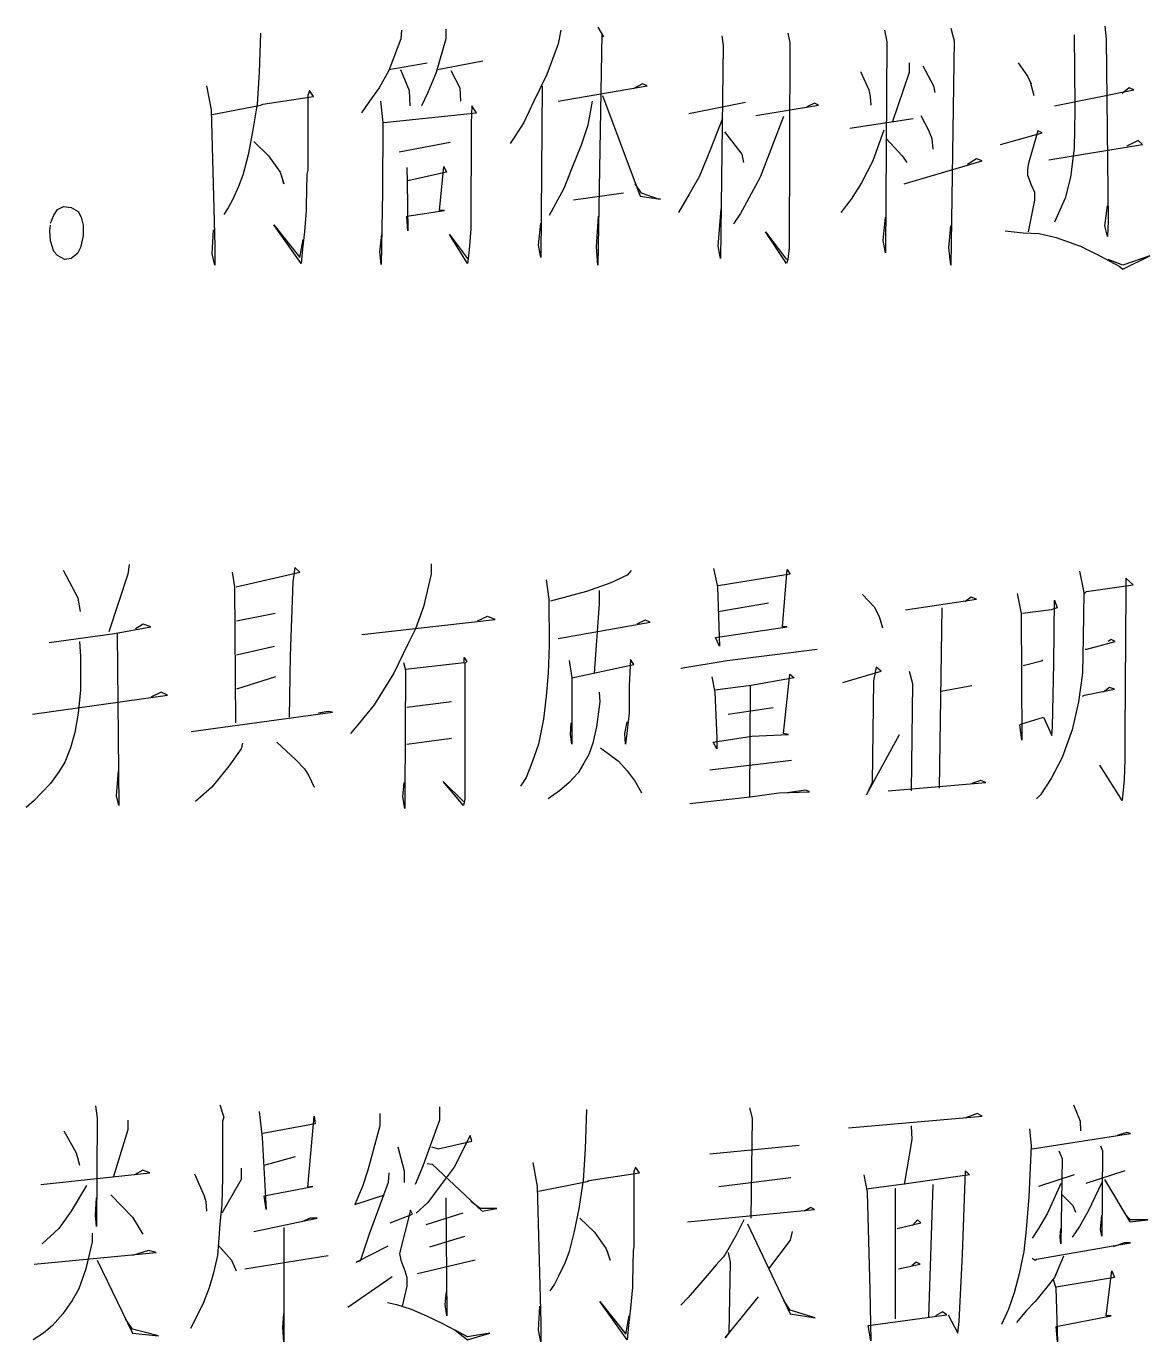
# Model space of a CAD drawing. Extents: x 0 to 2376, y 0 to 3364.
# Drawn here: x 2156.9 to 2248.8, y 3143.2 to 3250.7 of the extents above; entities that cross this region are included whole.
import ezdxf

# ---------------------------------------------------------------- set-up
doc = ezdxf.new("R2010")
doc.units = 0
doc.header["$MEASUREMENT"] = 0
doc.layers.add('6', color=7, linetype='Continuous')
doc.layers.add('8', color=7, linetype='Continuous')

# ---------------------------------------------------------------- blocks, each defined once
blk = doc.blocks.new('BLKENT139')
at = {"layer": '8', "color": 2, "linetype": 'Continuous'}
for p, q in [((2203.63, 3250.64), (2204.1, 3249.85)), ((2245.1, 3250.72), (2245.2, 3249.7)), ((2176.03, 3250.17), (2175.92, 3246.95)), ((2187.53, 3249.7), (2186.54, 3247.11)), ((2187.58, 3250.4), (2187.53, 3249.7)), ((2191.19, 3249.7), (2190.4, 3246.95)), ((2191.19, 3250.48), (2191.19, 3249.7)), ((2200.6, 3250.4), (2200.39, 3249.3)), ((2203.95, 3250.09), (2203.63, 3231.19)), ((2204.1, 3249.85), (2203.95, 3250.09)), ((2213.78, 3249.93), (2213.88, 3249.15)), ((2219.16, 3250.17), (2219.32, 3249.38)), ((2227.06, 3250.4), (2227.27, 3249.46)), ((2232.5, 3250.56), (2232.76, 3249.54)), ((2242.59, 3250.01), (2242.64, 3244.21)), ((2245.2, 3249.7), (2245.36, 3234.79)), ((2200.39, 3249.3), (2199.45, 3246.79)), ((2213.88, 3249.15), (2213.67, 3231.73)), ((2219.32, 3249.38), (2219.27, 3232.6)), ((2227.27, 3249.46), (2227.16, 3232.21)), ((2232.76, 3249.54), (2232.5, 3231.19)), ((2186.54, 3247.19), (2189.67, 3247.73)), ((2190.51, 3247.19), (2194.22, 3247.89)), ((2229.1, 3247.73), (2229.1, 3246.95)), ((2230.2, 3247.5), (2231.08, 3245.85)), ((2237.99, 3247.73), (2238.77, 3246.64)), ((2175.92, 3246.95), (2175.76, 3244.36)), ((2186.54, 3247.11), (2185.75, 3245.7)), ((2187.48, 3247.19), (2188.21, 3245.46)), ((2190.4, 3246.95), (2189.73, 3245.3)), ((2191.61, 3247.11), (2192.34, 3245.7)), ((2199.45, 3246.79), (2198.4, 3244.6)), ((2225.12, 3247.03), (2225.8, 3245.54)), ((2229.1, 3246.95), (2227.69, 3242.87)), ((2238.77, 3246.64), (2239.08, 3246.01)), ((2171.63, 3245.85), (2172, 3243.89)), ((2180.05, 3245.46), (2179.9, 3245.07)), ((2180.37, 3244.99), (2180.05, 3245.46)), ((2185.75, 3245.7), (2184.97, 3244.6)), ((2188.21, 3245.46), (2188.26, 3244.21)), ((2189.73, 3245.3), (2189.2, 3244.21)), ((2192.34, 3245.7), (2192.39, 3244.6)), ((2199.08, 3245.85), (2198.98, 3231.81)), ((2200.39, 3244.6), (2207.66, 3245.85)), ((2207.29, 3246.01), (2206.51, 3245.62)), ((2207.66, 3245.85), (2207.29, 3246.01)), ((2225.8, 3245.54), (2225.91, 3244.99)), ((2231.08, 3245.85), (2231.19, 3245.3)), ((2238.98, 3246.17), (2239.29, 3245.07)), ((2240.97, 3244.21), (2247.45, 3245.54)), ((2240.97, 3244.21), (2247.45, 3245.54)), ((2247.08, 3245.7), (2246.51, 3245.22)), ((2247.08, 3245.7), (2246.51, 3245.22)), ((2247.45, 3245.54), (2247.08, 3245.7)), ((2247.45, 3245.54), (2247.08, 3245.7)), ((2172.1, 3243.5), (2176.08, 3244.28)), ((2175.76, 3244.36), (2175.71, 3244.05)), ((2176.08, 3244.28), (2176.23, 3244.36)), ((2176.23, 3244.36), (2180.37, 3244.99)), ((2179.9, 3245.07), (2179.9, 3241.77)), ((2184.97, 3244.6), (2184.29, 3243.66)), ((2185.86, 3244.6), (2186.06, 3242.87)), ((2193.33, 3244.21), (2193.28, 3242.79)), ((2193.7, 3243.66), (2193.33, 3244.21)), ((2198.4, 3244.6), (2197.57, 3242.87)), ((2203.16, 3244.6), (2202.8, 3242.64)), ((2204, 3245.07), (2207.08, 3236.83)), ((2211.06, 3243.58), (2215.71, 3244.52)), ((2216.55, 3243.42), (2221.67, 3244.28)), ((2221.36, 3244.44), (2220.73, 3244.13)), ((2221.67, 3244.28), (2221.36, 3244.44)), ((2225.91, 3244.99), (2225.96, 3244.28)), ((2242.64, 3244.21), (2242.64, 3243.81)), ((2172, 3243.89), (2172.31, 3232.75)), ((2175.71, 3244.05), (2175.4, 3242.09)), ((2186.12, 3242.87), (2193.7, 3243.66)), ((2213.83, 3243.19), (2212.84, 3240.68)), ((2218.8, 3243.34), (2217.91, 3240.99)), ((2224.23, 3242.4), (2229.41, 3243.19)), ((2230.04, 3243.42), (2230.67, 3242.24)), ((2242.64, 3243.81), (2242.59, 3240.75)), ((2175.4, 3242.09), (2175.03, 3240.21)), ((2186.06, 3242.87), (2186.01, 3237.15)), ((2193.28, 3242.79), (2193.23, 3234.17)), ((2197.57, 3242.87), (2196.84, 3241.7)), ((2202.8, 3242.64), (2202.27, 3240.99)), ((2213.99, 3242.09), (2215.4, 3240.28)), ((2227.01, 3242.24), (2226.12, 3239.73)), ((2230.67, 3242.24), (2230.93, 3241.54)), ((2239.61, 3242.17), (2238.82, 3239.42)), ((2239.97, 3242.01), (2239.61, 3242.17)), ((2175.5, 3241.3), (2176.71, 3240.13)), ((2179.9, 3241.77), (2179.9, 3238.95)), ((2191.56, 3241.22), (2187.37, 3240.44)), ((2196.84, 3241.7), (2196.47, 3241.15)), ((2202.27, 3240.99), (2201.49, 3239.11)), ((2217.91, 3240.99), (2216.91, 3238.4)), ((2227.22, 3241.54), (2228.52, 3240.13)), ((2230.93, 3241.54), (2231.03, 3240.68)), ((2236.57, 3241.07), (2239.97, 3242.01)), ((2240.5, 3239.81), (2248.18, 3241.07)), ((2240.5, 3239.81), (2248.18, 3241.07)), ((2247.82, 3241.38), (2246.88, 3240.91)), ((2248.18, 3241.07), (2247.82, 3241.38)), ((2248.18, 3241.07), (2247.82, 3241.38)), ((2175.03, 3240.21), (2174.61, 3238.56)), ((2176.71, 3240.13), (2177.65, 3238.79)), ((2212.84, 3240.68), (2211.95, 3238.48)), ((2215.4, 3240.28), (2215.55, 3239.58)), ((2228.52, 3240.13), (2228.89, 3239.58)), ((2234.59, 3239.89), (2233.86, 3239.42)), ((2235.06, 3239.73), (2234.59, 3239.89)), ((2242.59, 3240.75), (2242.27, 3238.4)), ((2179.9, 3238.95), (2179.84, 3238.64)), ((2188, 3239.19), (2188.05, 3238.01)), ((2190.67, 3235.66), (2191.03, 3239.26)), ((2191.03, 3239.26), (2191.24, 3238.79)), ((2201.49, 3239.11), (2200.86, 3237.46)), ((2226.12, 3239.73), (2225.18, 3237.93)), ((2228.68, 3237.85), (2235.06, 3239.73)), ((2238.82, 3239.42), (2238.77, 3238.95)), ((2238.77, 3238.95), (2238.77, 3238.56)), ((2174.61, 3238.56), (2174.25, 3237.62)), ((2177.65, 3238.79), (2177.96, 3237.85)), ((2177.96, 3237.85), (2177.75, 3238.56)), ((2179.84, 3238.64), (2179.79, 3236.05)), ((2188.05, 3238.01), (2188.1, 3234.01)), ((2191.24, 3238.79), (2188.1, 3238.09)), ((2207.19, 3237.07), (2206.67, 3237.85)), ((2211.95, 3238.48), (2211.11, 3236.99)), ((2216.91, 3238.4), (2215.97, 3236.68)), ((2225.18, 3237.93), (2224.34, 3236.6)), ((2238.77, 3238.56), (2239.08, 3237.77)), ((2239.08, 3237.77), (2239.35, 3237.15)), ((2242.27, 3238.4), (2241.86, 3236.68)), ((2174.25, 3237.62), (2173.78, 3236.6)), ((2186.01, 3237.15), (2185.91, 3231.26)), ((2200.86, 3237.46), (2200.18, 3236.21)), ((2205.73, 3237.07), (2201.65, 3236.52)), ((2207.08, 3236.83), (2208.76, 3236.6)), ((2208.6, 3236.6), (2207.19, 3237.07)), ((2211.11, 3236.99), (2210.22, 3235.5)), ((2215.97, 3236.68), (2215.29, 3235.42)), ((2239.35, 3237.15), (2239.35, 3236.52)), ((2241.86, 3236.68), (2240.97, 3234.72)), ((2159.14, 3235.27), (2159.45, 3235.75)), ((2159.45, 3235.75), (2159.92, 3235.99)), ((2159.92, 3235.99), (2160.55, 3235.91)), ((2160.55, 3235.91), (2161.12, 3235.59)), ((2161.12, 3235.59), (2161.39, 3235.11)), ((2173.41, 3235.89), (2173.05, 3235.34)), ((2173.78, 3236.6), (2173.41, 3235.89)), ((2179.79, 3235.66), (2179.63, 3233.93)), ((2179.79, 3236.05), (2179.79, 3235.66)), ((2188, 3235.19), (2191.08, 3235.66)), ((2191.08, 3235.66), (2190.67, 3235.66)), ((2200.18, 3236.21), (2199.66, 3235.26)), ((2208.76, 3236.6), (2208.6, 3236.6)), ((2213.46, 3232.75), (2213.72, 3235.81)), ((2224.34, 3236.6), (2223.5, 3235.5)), ((2239.35, 3236.52), (2238.82, 3233.93)), ((2245.1, 3234.4), (2245.31, 3236.05)), ((2158.88, 3234.63), (2159.14, 3235.27)), ((2161.39, 3235.11), (2161.54, 3234.47)), ((2188.1, 3234.01), (2188, 3235.19)), ((2198.77, 3232.83), (2198.98, 3234.64)), ((2203.53, 3232.68), (2203.69, 3235.19)), ((2215.29, 3235.42), (2214.72, 3234.56)), ((2226.95, 3233.22), (2227.16, 3235.11)), ((2245.36, 3234.79), (2245.31, 3233.54)), ((2158.82, 3233.99), (2158.88, 3234.47)), ((2158.88, 3233.19), (2158.82, 3233.99)), ((2161.54, 3233.59), (2161.33, 3232.63)), ((2161.54, 3234.47), (2161.54, 3233.59)), ((2172.1, 3232.13), (2172.21, 3234.09)), ((2179.37, 3231.34), (2177.12, 3234.48)), ((2177.12, 3234.48), (2179.27, 3231.81)), ((2179.63, 3233.93), (2179.48, 3232.52)), ((2185.8, 3232.28), (2185.96, 3233.7)), ((2192.97, 3231.34), (2191.5, 3233.7)), ((2191.5, 3233.7), (2192.97, 3231.73)), ((2193.23, 3234.17), (2193.12, 3232.44)), ((2219.06, 3231.34), (2217.33, 3233.93)), ((2217.33, 3233.93), (2219.06, 3231.66)), ((2232.34, 3232.6), (2232.5, 3234.4)), ((2236.94, 3234.01), (2238.4, 3233.85)), ((2238.4, 3233.85), (2239.71, 3233.77)), ((2239.71, 3233.77), (2241.12, 3233.46)), ((2241.12, 3233.46), (2242.85, 3232.83)), ((2245.31, 3233.54), (2245.1, 3234.4)), ((2159.14, 3232.31), (2158.88, 3233.19)), ((2161.33, 3232.63), (2161.07, 3232.15)), ((2172.31, 3232.75), (2172.31, 3231.19)), ((2179.27, 3231.81), (2179.53, 3233.3)), ((2179.48, 3232.52), (2179.37, 3231.34)), ((2193.12, 3232.44), (2193.02, 3231.73)), ((2198.98, 3231.81), (2198.77, 3232.83)), ((2203.63, 3231.19), (2203.53, 3232.68)), ((2213.67, 3231.73), (2213.46, 3232.75)), ((2219.27, 3232.6), (2219.16, 3231.66)), ((2227.16, 3232.21), (2226.95, 3233.22)), ((2232.5, 3231.19), (2232.34, 3232.6)), ((2242.85, 3232.83), (2243.11, 3232.75)), ((2243.11, 3232.75), (2244.68, 3231.97)), ((2159.45, 3231.99), (2159.14, 3232.31)), ((2160.03, 3231.67), (2159.45, 3231.99)), ((2160.55, 3231.75), (2160.03, 3231.67)), ((2161.07, 3232.15), (2160.55, 3231.75)), ((2172.31, 3231.19), (2172.1, 3232.13)), ((2185.91, 3231.26), (2185.8, 3232.28)), ((2193.02, 3231.73), (2192.97, 3231.34)), ((2219.16, 3231.66), (2219.06, 3231.34)), ((2244.68, 3231.97), (2246.25, 3231.11)), ((2246.56, 3231.19), (2245.36, 3231.66)), ((2246.56, 3230.87), (2248.76, 3231.97)), ((2248.76, 3231.97), (2246.56, 3231.19)), ((2246.25, 3231.11), (2246.56, 3230.87)), ((2165.31, 3206.72), (2165.2, 3205.93)), ((2189.99, 3206.79), (2189.99, 3205.93)), ((2161.12, 3203.97), (2159.92, 3206.24)), ((2165.2, 3205.93), (2163.63, 3201.22)), ((2173.73, 3206.09), (2173.93, 3204.91)), ((2174.04, 3204.91), (2179.27, 3206.09)), ((2178.85, 3206.48), (2178.69, 3205.3)), ((2179.27, 3206.09), (2178.85, 3206.48)), ((2189.99, 3205.93), (2189.36, 3203.26)), ((2206.04, 3205.85), (2204.68, 3205.22)), ((2206.35, 3206.24), (2206.04, 3205.85)), ((2213.1, 3206.4), (2213.41, 3204.91)), ((2219.37, 3205.93), (2213.46, 3204.99)), ((2218.74, 3201.62), (2219.11, 3206.32)), ((2219.11, 3206.32), (2219.37, 3205.93)), ((2243.01, 3206.17), (2243.37, 3204.44)), ((2247.4, 3205.07), (2246.82, 3205.62)), ((2246.82, 3205.62), (2246.82, 3204.6)), ((2173.93, 3204.91), (2173.99, 3193.77)), ((2178.69, 3205.3), (2178.48, 3199.26)), ((2199.4, 3205.46), (2199.61, 3203.89)), ((2202.69, 3204.52), (2199.76, 3203.73)), ((2204.68, 3205.22), (2202.69, 3204.52)), ((2203.74, 3204.6), (2203.74, 3203.5)), ((2213.41, 3204.91), (2213.57, 3200.05)), ((2243.37, 3204.44), (2243.32, 3200.75)), ((2243.42, 3204.36), (2243.58, 3204.52)), ((2243.58, 3204.52), (2247.4, 3205.07)), ((2246.82, 3204.6), (2246.72, 3192.91)), ((2161.33, 3202.87), (2161.12, 3203.97)), ((2199.61, 3203.89), (2199.66, 3200.13)), ((2203.74, 3203.5), (2203.32, 3197.85)), ((2213.46, 3202.87), (2217.59, 3203.58)), ((2225.28, 3204.28), (2226.22, 3203.26)), ((2228.78, 3203.03), (2234.59, 3203.89)), ((2234.17, 3204.05), (2233.65, 3203.66)), ((2234.59, 3203.89), (2234.17, 3204.05)), ((2237.93, 3204.36), (2238.25, 3202.72)), ((2240.91, 3198.64), (2240.97, 3203.81)), ((2240.97, 3203.81), (2241.18, 3203.19)), ((2177.23, 3202.72), (2174.09, 3202.09)), ((2189.36, 3203.26), (2188.73, 3201.46)), ((2194.59, 3202.48), (2193.75, 3202.09)), ((2195.22, 3202.24), (2194.64, 3202.48)), ((2226.22, 3203.26), (2226.64, 3202.48)), ((2226.64, 3202.48), (2226.9, 3201.54)), ((2231.76, 3203.19), (2231.55, 3188.44)), ((2238.25, 3202.72), (2238.3, 3192.36)), ((2240.71, 3203.03), (2238.35, 3202.72)), ((2241.18, 3203.19), (2240.71, 3203.03)), ((2164.1, 3201.07), (2167.08, 3201.62)), ((2166.46, 3201.85), (2165.83, 3201.46)), ((2167.08, 3201.62), (2166.46, 3201.85)), ((2184.34, 3200.99), (2195.22, 3202.24)), ((2188.73, 3201.46), (2188.1, 3200.21)), ((2200.39, 3200.68), (2207.92, 3202.01)), ((2207.5, 3202.17), (2206.82, 3201.85)), ((2207.92, 3202.01), (2207.5, 3202.17)), ((2213.25, 3200.75), (2219.11, 3201.62)), ((2219.11, 3201.62), (2218.74, 3201.62)), ((2158.77, 3200.36), (2164.1, 3201.07)), ((2161.23, 3200.44), (2161.33, 3199.19)), ((2164.31, 3201.07), (2164.47, 3187.03)), ((2188.1, 3200.21), (2186.95, 3197.85)), ((2199.66, 3200.13), (2199.56, 3197.85)), ((2213.57, 3200.05), (2213.25, 3200.75)), ((2243.32, 3200.75), (2243.27, 3197.85)), ((2243.63, 3199.81), (2245.93, 3200.44)), ((2245.62, 3200.6), (2245.36, 3200.44)), ((2245.93, 3200.44), (2245.62, 3200.6)), ((2161.33, 3199.19), (2161.33, 3196.44)), ((2174.09, 3199.34), (2177.18, 3200.05)), ((2178.48, 3199.26), (2178.38, 3194.24)), ((2192.71, 3198.72), (2192.71, 3199.11)), ((2192.71, 3199.11), (2192.91, 3198.79)), ((2214.2, 3198.87), (2221.57, 3199.81)), ((2243.48, 3199.81), (2243.63, 3199.81)), ((2187.74, 3198.72), (2187.9, 3198.09)), ((2187.9, 3198.09), (2187.84, 3187.81)), ((2187.9, 3198.17), (2192.71, 3198.72)), ((2192.91, 3198.79), (2192.76, 3198.64)), ((2192.76, 3198.64), (2192.76, 3187.58)), ((2201.28, 3198.87), (2201.49, 3197.46)), ((2201.49, 3197.46), (2206.56, 3198.56)), ((2206.3, 3198.95), (2206.2, 3196.83)), ((2206.56, 3198.56), (2206.3, 3198.95)), ((2210.43, 3198.24), (2214.2, 3198.87)), ((2223.66, 3197.07), (2226.8, 3198.01)), ((2226.38, 3198.32), (2226.17, 3197.22)), ((2226.8, 3198.01), (2226.38, 3198.32)), ((2229.1, 3198.01), (2229.36, 3196.99)), ((2238.4, 3198.48), (2240.03, 3198.87)), ((2240.03, 3198.87), (2239.92, 3198.87)), ((2240.81, 3193.46), (2240.91, 3198.64)), ((2177.28, 3197.54), (2174.09, 3196.52)), ((2186.95, 3197.85), (2185.33, 3195.26)), ((2199.56, 3197.85), (2199.4, 3195.97)), ((2201.49, 3197.46), (2201.49, 3192.05)), ((2212.94, 3197.54), (2213.2, 3196.28)), ((2219.69, 3197.46), (2216.18, 3196.83)), ((2218.8, 3192.91), (2219.32, 3197.77)), ((2219.32, 3197.77), (2219.69, 3197.46)), ((2226.17, 3197.22), (2226.06, 3188.91)), ((2229.36, 3196.99), (2229.25, 3188.21)), ((2243.27, 3197.85), (2242.95, 3195.5)), ((2157.41, 3194.48), (2168.44, 3196.05)), ((2161.33, 3196.44), (2161.12, 3194.56)), ((2167.92, 3196.28), (2167.08, 3195.89)), ((2168.44, 3196.05), (2167.92, 3196.28)), ((2199.4, 3195.97), (2199.19, 3194.09)), ((2203.74, 3196.28), (2203.79, 3195.5)), ((2206.2, 3196.83), (2206.2, 3194.56)), ((2216.18, 3196.83), (2213.2, 3196.44)), ((2213.2, 3196.28), (2213.36, 3192.52)), ((2216.08, 3196.83), (2216.03, 3187.73)), ((2231.71, 3196.36), (2234.22, 3196.83)), ((2243.27, 3195.97), (2243.42, 3196.05)), ((2243.42, 3196.05), (2245.88, 3196.52)), ((2245.46, 3196.68), (2244.99, 3196.28)), ((2245.88, 3196.52), (2245.46, 3196.68)), ((2181.57, 3194.72), (2180.78, 3194.56)), ((2181.93, 3194.64), (2181.57, 3194.72)), ((2185.33, 3195.26), (2184.13, 3193.77)), ((2191.66, 3195.5), (2188, 3195.03)), ((2203.79, 3195.5), (2203.53, 3193.46)), ((2214.3, 3194.48), (2217.96, 3195.03)), ((2242.95, 3195.5), (2242.43, 3193.22)), ((2161.12, 3194.56), (2160.86, 3192.99)), ((2170.38, 3193.07), (2181.93, 3194.64)), ((2184.13, 3193.77), (2183.4, 3192.91)), ((2199.19, 3194.09), (2198.77, 3192.05)), ((2201.39, 3192.83), (2201.44, 3193.77)), ((2205.83, 3192.91), (2206.04, 3193.85)), ((2206.2, 3194.56), (2206.04, 3193.15)), ((2238.14, 3193.62), (2238.3, 3193.7)), ((2238.3, 3193.7), (2240.08, 3194.24)), ((2240.08, 3194.24), (2240.76, 3192.75)), ((2160.86, 3192.99), (2160.5, 3191.73)), ((2201.49, 3192.05), (2201.39, 3192.83)), ((2203.53, 3193.46), (2203.22, 3192.13)), ((2205.88, 3192.05), (2205.83, 3192.91)), ((2206.04, 3193.15), (2205.88, 3192.05)), ((2213.05, 3192.21), (2216.23, 3192.68)), ((2216.23, 3192.68), (2219.22, 3192.83)), ((2219.22, 3192.83), (2218.8, 3192.91)), ((2225.59, 3187.89), (2228.31, 3192.83)), ((2238.3, 3192.36), (2238.14, 3193.62)), ((2240.76, 3192.75), (2240.81, 3193.46)), ((2242.43, 3193.22), (2241.59, 3190.95)), ((2246.72, 3192.91), (2246.72, 3190.79)), ((2160.5, 3191.73), (2160.03, 3190.56)), ((2174.46, 3191.66), (2173.46, 3190.24)), ((2174.56, 3192.13), (2174.46, 3191.66)), ((2177.39, 3192.21), (2178.9, 3190.79)), ((2188, 3192.05), (2191.66, 3192.52)), ((2198.77, 3192.05), (2198.25, 3190.56)), ((2203.22, 3192.13), (2202.9, 3191.19)), ((2203.84, 3191.73), (2205.31, 3190.64)), ((2213.36, 3191.66), (2213.05, 3192.21)), ((2213.36, 3192.52), (2213.36, 3191.66)), ((2160.03, 3190.56), (2159.56, 3189.77)), ((2178.9, 3190.79), (2179.63, 3190.01)), ((2198.25, 3190.56), (2197.78, 3189.3)), ((2202.48, 3190.48), (2202.01, 3189.7)), ((2202.9, 3191.19), (2202.48, 3190.48)), ((2205.31, 3190.64), (2206.04, 3189.85)), ((2212.78, 3189.93), (2219.48, 3190.72)), ((2241.59, 3190.95), (2240.71, 3189.22)), ((2246.72, 3190.79), (2246.67, 3189.15)), ((2159.56, 3189.77), (2158.88, 3188.83)), ((2164.26, 3187.81), (2164.42, 3189.85)), ((2173.46, 3190.24), (2172.05, 3188.52)), ((2179.63, 3190.01), (2180, 3189.46)), ((2180, 3189.46), (2180.42, 3188.52)), ((2202.01, 3189.7), (2201.28, 3188.91)), ((2206.04, 3189.85), (2206.67, 3188.99)), ((2246.51, 3187.42), (2244.68, 3190.32)), ((2158.88, 3188.83), (2158.14, 3188.05)), ((2172.05, 3188.52), (2170.74, 3187.34)), ((2187.69, 3187.73), (2187.79, 3188.91)), ((2192.65, 3187.03), (2190.98, 3188.99)), ((2190.98, 3188.99), (2192.65, 3187.34)), ((2197.78, 3189.3), (2197.31, 3188.6)), ((2201.28, 3188.91), (2200.5, 3188.21)), ((2206.67, 3188.99), (2207.19, 3188.05)), ((2220.63, 3188.28), (2219.11, 3188.05)), ((2220.94, 3188.13), (2220.63, 3188.28)), ((2226.06, 3188.91), (2225.59, 3187.89)), ((2227.37, 3188.21), (2235.37, 3188.91)), ((2234.95, 3189.07), (2234.22, 3188.83)), ((2235.37, 3188.91), (2234.95, 3189.07)), ((2240.71, 3189.22), (2239.82, 3187.89)), ((2246.67, 3189.15), (2246.51, 3187.42)), ((2157.52, 3187.42), (2156.89, 3186.87)), ((2158.14, 3188.05), (2157.52, 3187.42)), ((2164.47, 3187.03), (2164.26, 3187.81)), ((2187.84, 3186.79), (2187.69, 3187.73)), ((2187.84, 3187.81), (2187.84, 3186.79)), ((2192.76, 3187.58), (2192.65, 3187.03)), ((2200.03, 3187.89), (2199.56, 3187.58)), ((2200.5, 3188.21), (2200.03, 3187.89)), ((2211.16, 3187.19), (2216.08, 3187.73)), ((2216.08, 3187.73), (2218.43, 3188.05)), ((2218.43, 3188.05), (2220.94, 3188.13)), ((2239.82, 3187.89), (2239.5, 3187.58)), ((2162.54, 3162.48), (2162.69, 3161.46)), ((2172.73, 3162.56), (2173.05, 3161.54)), ((2242.54, 3162.56), (2243.06, 3161.22)), ((2162.69, 3161.46), (2162.64, 3152.6)), ((2173.05, 3161.54), (2172.94, 3161.22)), ((2175.92, 3162.01), (2176.18, 3159.89)), ((2179.9, 3155.81), (2180.42, 3161.62)), ((2180.42, 3161.62), (2180.52, 3160.99)), ((2185.8, 3161.85), (2185.8, 3160.83)), ((2190.67, 3162.4), (2190.67, 3161.3)), ((2202.69, 3162.17), (2202.59, 3158.95)), ((2216.03, 3162.32), (2216.24, 3161.46)), ((2216.24, 3161.46), (2216.13, 3153.3)), ((2224.13, 3160.68), (2235.06, 3161.62)), ((2234.64, 3161.85), (2233.65, 3161.46)), ((2235.06, 3161.62), (2234.64, 3161.85)), ((2159.97, 3160.44), (2160.97, 3158.64)), ((2165.2, 3160.52), (2164, 3156.6)), ((2165.2, 3161.3), (2165.2, 3160.52)), ((2172.94, 3161.22), (2172.94, 3156.6)), ((2180.52, 3160.99), (2176.24, 3160.21)), ((2185.8, 3160.83), (2184.81, 3157.22)), ((2190.67, 3161.3), (2189.93, 3159.19)), ((2229.25, 3160.83), (2229.31, 3159.73)), ((2238.93, 3160.6), (2239.08, 3159.19)), ((2243.06, 3161.22), (2243.11, 3160.44)), ((2176.18, 3159.89), (2176.5, 3154.01)), ((2190.56, 3158.95), (2193.33, 3159.58)), ((2193.18, 3160.05), (2191.87, 3157.46)), ((2193.33, 3159.58), (2193.18, 3160.05)), ((2212.78, 3158.56), (2220.1, 3159.26)), ((2229.31, 3159.73), (2228.68, 3156.05)), ((2239.14, 3158.95), (2247.19, 3160.21)), ((2246.88, 3160.28), (2246.09, 3160.05)), ((2247.19, 3160.21), (2246.88, 3160.28)), ((2160.97, 3158.64), (2161.23, 3157.62)), ((2176.34, 3157.62), (2178.9, 3158.32)), ((2187.27, 3159.11), (2187.79, 3157.15)), ((2189.93, 3159.19), (2189.31, 3157.54)), ((2190.04, 3159.11), (2190.56, 3158.95)), ((2202.59, 3158.95), (2202.43, 3156.36)), ((2239.08, 3159.19), (2238.88, 3155.03)), ((2241.33, 3158.79), (2241.59, 3158.17)), ((2241.59, 3158.17), (2241.49, 3151.19)), ((2244.73, 3159.19), (2244.89, 3158.79)), ((2244.89, 3158.79), (2244.84, 3151.81)), ((2166.41, 3157.22), (2165.73, 3156.83)), ((2166.98, 3156.99), (2166.41, 3157.22)), ((2174.46, 3157.38), (2174.46, 3156.44)), ((2184.81, 3157.22), (2184.39, 3155.89)), ((2187.79, 3157.15), (2187.79, 3156.21)), ((2189.31, 3157.54), (2188.68, 3156.05)), ((2189.67, 3157.77), (2190.09, 3157.7)), ((2190.09, 3157.7), (2194.17, 3153.85)), ((2191.87, 3157.46), (2190.82, 3156.05)), ((2198.3, 3157.85), (2198.67, 3155.89)), ((2206.72, 3157.46), (2206.56, 3157.07)), ((2207.03, 3156.99), (2206.72, 3157.46)), ((2233.44, 3150.32), (2233.7, 3157.15)), ((2233.7, 3157.15), (2234.01, 3156.83)), ((2246.72, 3157.15), (2243.53, 3156.13)), ((2158.09, 3156.05), (2166.98, 3156.99)), ((2170.64, 3156.91), (2171.43, 3155.11)), ((2172.94, 3156.6), (2172.89, 3154.4)), ((2174.46, 3156.44), (2172.89, 3153.7)), ((2186.48, 3156.21), (2184.92, 3151.97)), ((2186.54, 3156.99), (2186.48, 3156.21)), ((2190.82, 3156.05), (2189.73, 3154.56)), ((2198.77, 3155.5), (2202.75, 3156.28)), ((2202.38, 3156.05), (2202.07, 3154.09)), ((2202.43, 3156.36), (2202.38, 3156.05)), ((2202.75, 3156.28), (2202.9, 3156.36)), ((2202.9, 3156.36), (2207.03, 3156.99)), ((2206.56, 3157.07), (2206.56, 3153.77)), ((2213.52, 3155.89), (2219.42, 3156.6)), ((2225.39, 3156.83), (2225.65, 3155.42)), ((2229.05, 3156.13), (2225.59, 3155.66)), ((2234.01, 3156.83), (2229.05, 3156.13)), ((2231.03, 3156.05), (2230.67, 3145.22)), ((2242.59, 3156.83), (2239.66, 3155.89)), ((2241.49, 3156.13), (2240.39, 3153.7)), ((2244.84, 3156.21), (2243.74, 3153.85)), ((2245.05, 3156.44), (2247.14, 3152.99)), ((2161.8, 3155.97), (2160.55, 3153.85)), ((2162.54, 3153.54), (2162.64, 3154.95)), ((2163.79, 3155.19), (2165.57, 3153.38)), ((2171.43, 3155.11), (2171.58, 3154.64)), ((2176.34, 3155.11), (2180.31, 3155.89)), ((2176.5, 3154.01), (2176.34, 3155.11)), ((2180.31, 3155.89), (2179.9, 3155.81)), ((2184.39, 3155.89), (2183.76, 3154.4)), ((2183.76, 3154.4), (2186.17, 3155.19)), ((2191.19, 3154.95), (2191.29, 3145.3)), ((2198.67, 3155.89), (2198.98, 3144.75)), ((2225.65, 3155.42), (2225.86, 3147.42)), ((2227.95, 3155.73), (2227.95, 3145.07)), ((2238.88, 3155.03), (2238.67, 3152.36)), ((2241.59, 3155.19), (2242.48, 3154.32)), ((2171.58, 3154.64), (2171.63, 3153.85)), ((2172.89, 3154.4), (2172.73, 3152.83)), ((2188.31, 3153.93), (2187.42, 3150.4)), ((2188.47, 3153.62), (2188.31, 3153.93)), ((2189.73, 3154.56), (2188.78, 3153.7)), ((2194.01, 3154.09), (2193.23, 3154.64)), ((2195.37, 3154.09), (2194.01, 3154.09)), ((2194.17, 3153.85), (2195.37, 3154.09)), ((2202.07, 3154.09), (2201.7, 3152.21)), ((2210.95, 3152.99), (2221.36, 3154.01)), ((2221.05, 3154.17), (2220.52, 3153.85)), ((2221.36, 3154.01), (2221.05, 3154.17)), ((2242.48, 3154.32), (2242.69, 3153.77)), ((2160.55, 3153.85), (2159.56, 3152.44)), ((2162.64, 3152.6), (2162.54, 3153.54)), ((2165.57, 3153.38), (2166.41, 3151.97)), ((2172.73, 3152.83), (2172.63, 3151.66)), ((2175.5, 3152.21), (2180.68, 3153.3)), ((2180.1, 3153.3), (2179.43, 3152.99)), ((2180.68, 3153.3), (2180.1, 3153.3)), ((2186.64, 3152.91), (2188.47, 3153.62)), ((2192.6, 3153.7), (2189.57, 3152.75)), ((2202.17, 3153.3), (2203.37, 3152.13)), ((2206.56, 3153.77), (2206.56, 3150.95)), ((2215.56, 3153.15), (2214.93, 3151.89)), ((2215.87, 3152.83), (2219.37, 3145.46)), ((2228.1, 3152.44), (2230.04, 3152.91)), ((2229.78, 3153.15), (2229.36, 3152.68)), ((2230.04, 3152.91), (2229.78, 3153.15)), ((2240.39, 3153.7), (2239.66, 3152.44)), ((2243.74, 3153.85), (2243.01, 3152.6)), ((2244.73, 3152.36), (2244.84, 3153.54)), ((2247.19, 3153.15), (2246.67, 3153.7)), ((2247.14, 3152.99), (2248.6, 3153.15)), ((2248.6, 3153.15), (2247.19, 3153.15)), ((2159.56, 3152.44), (2158.2, 3151.19)), ((2162.27, 3152.05), (2162.27, 3151.34)), ((2177.96, 3152.52), (2177.96, 3143.19)), ((2184.92, 3151.97), (2184.18, 3149.77)), ((2189.88, 3150.95), (2192.76, 3151.81)), ((2201.7, 3152.21), (2201.28, 3150.56)), ((2203.37, 3152.13), (2204.31, 3150.79)), ((2214.93, 3151.89), (2214.04, 3150.32)), ((2219.53, 3152.21), (2219.37, 3151.5)), ((2238.67, 3152.36), (2238.46, 3150.56)), ((2239.66, 3152.44), (2239.14, 3151.66)), ((2241.44, 3151.73), (2241.49, 3152.44)), ((2241.49, 3151.19), (2241.44, 3151.73)), ((2243.01, 3152.6), (2242.43, 3151.73)), ((2244.84, 3151.81), (2244.73, 3152.36)), ((2162.27, 3151.34), (2161.75, 3149.15)), ((2166.88, 3150.64), (2165.57, 3150.24)), ((2167.5, 3150.48), (2166.88, 3150.64)), ((2172.63, 3151.66), (2172.52, 3150.24)), ((2172.63, 3151.03), (2173.67, 3149.85)), ((2183.87, 3149.7), (2186.48, 3151.03)), ((2204.31, 3150.79), (2204.63, 3149.85)), ((2206.51, 3150.64), (2206.46, 3148.05)), ((2206.56, 3150.95), (2206.51, 3150.64)), ((2219.37, 3151.5), (2217.59, 3149.15)), ((2239.5, 3149.93), (2247.19, 3151.26)), ((2246.67, 3151.26), (2245.78, 3150.95)), ((2247.19, 3151.26), (2246.67, 3151.26)), ((2157.52, 3149.54), (2167.5, 3150.48)), ((2162.69, 3149.85), (2165.57, 3143.89)), ((2172.52, 3150.24), (2172.21, 3148.83)), ((2173.67, 3149.85), (2174.04, 3148.99)), ((2174.77, 3149.15), (2181.57, 3150.24)), ((2184.18, 3149.77), (2183.87, 3149.7)), ((2187.42, 3150.4), (2187.53, 3149.85)), ((2187.53, 3149.85), (2187.84, 3148.99)), ((2193.59, 3149.85), (2188.89, 3148.75)), ((2200.92, 3149.62), (2200.44, 3148.6)), ((2201.28, 3150.56), (2200.92, 3149.62)), ((2204.63, 3149.85), (2204.42, 3150.56)), ((2213.88, 3150.09), (2213.31, 3149.46)), ((2214.04, 3150.32), (2213.88, 3150.09)), ((2214.3, 3150.48), (2214.46, 3149.7)), ((2214.46, 3149.7), (2214.35, 3143.89)), ((2229.67, 3149.7), (2229.31, 3149.38)), ((2229.99, 3149.54), (2229.67, 3149.7)), ((2233.18, 3144.83), (2233.44, 3150.32)), ((2238.46, 3150.56), (2238.09, 3148.75)), ((2239.14, 3150.01), (2239.4, 3149.85)), ((2239.4, 3149.85), (2239.5, 3149.93)), ((2241.7, 3150.17), (2240.97, 3148.44)), ((2161.75, 3149.15), (2161.18, 3147.5)), ((2172.21, 3148.83), (2171.84, 3147.58)), ((2183.19, 3146.01), (2186.8, 3148.52)), ((2187.84, 3148.99), (2188, 3148.44)), ((2200.44, 3148.6), (2200.08, 3147.89)), ((2212.58, 3148.6), (2211.69, 3147.58)), ((2213.31, 3149.46), (2212.58, 3148.6)), ((2228.21, 3149.15), (2229.99, 3149.54)), ((2238.09, 3148.75), (2237.67, 3147.19)), ((2245.2, 3145.3), (2245.67, 3148.99)), ((2245.67, 3148.99), (2245.88, 3148.44)), ((2161.18, 3147.5), (2160.65, 3146.56)), ((2171.84, 3147.58), (2171.37, 3146.4)), ((2188, 3147.73), (2187.63, 3146.09)), ((2188, 3148.44), (2188, 3147.73)), ((2200.08, 3147.89), (2199.71, 3147.34)), ((2206.46, 3147.66), (2206.3, 3145.93)), ((2206.46, 3148.05), (2206.46, 3147.66)), ((2211.69, 3147.58), (2211.01, 3146.79)), ((2225.86, 3147.42), (2225.96, 3143.26)), ((2240.24, 3147.5), (2239.4, 3146.48)), ((2240.97, 3148.44), (2240.24, 3147.5)), ((2240.86, 3148.28), (2241.07, 3147.58)), ((2241.07, 3147.58), (2241.23, 3143.19)), ((2245.88, 3148.44), (2241.12, 3147.66)), ((2160.65, 3146.56), (2159.87, 3145.46)), ((2171.37, 3146.4), (2170.9, 3145.38)), ((2186.43, 3146.4), (2187.16, 3146.24)), ((2191.14, 3146.24), (2191.24, 3147.26)), ((2206.04, 3143.34), (2203.79, 3146.48)), ((2203.79, 3146.48), (2205.93, 3143.81)), ((2211.01, 3146.79), (2210.43, 3146.17)), ((2214.04, 3143.5), (2216.76, 3146.87)), ((2219.37, 3145.77), (2218.85, 3146.56)), ((2237.67, 3147.19), (2237.2, 3145.85)), ((2239.4, 3146.48), (2238.67, 3145.7)), ((2159.87, 3145.46), (2159.03, 3144.52)), ((2170.9, 3145.38), (2170.33, 3144.28)), ((2177.86, 3144.36), (2177.96, 3145.46)), ((2187.16, 3146.24), (2188.37, 3145.85)), ((2188.37, 3145.85), (2189.62, 3145.3)), ((2189.62, 3145.3), (2190.93, 3144.68)), ((2191.29, 3145.3), (2191.14, 3146.24)), ((2198.77, 3144.13), (2198.88, 3146.09)), ((2205.93, 3143.81), (2206.2, 3145.3)), ((2206.3, 3145.93), (2206.14, 3144.52)), ((2221.41, 3145.15), (2219.37, 3145.77)), ((2219.37, 3145.46), (2221.41, 3145.15)), ((2225.75, 3144.52), (2232.18, 3145.38)), ((2231.82, 3145.62), (2231.24, 3145.3)), ((2232.18, 3145.38), (2231.82, 3145.62)), ((2232.29, 3145.38), (2233.07, 3143.89)), ((2237.2, 3145.85), (2236.63, 3144.6)), ((2238.67, 3145.7), (2237.88, 3144.75)), ((2241.12, 3144.44), (2245.62, 3145.3)), ((2245.62, 3145.3), (2245.2, 3145.3)), ((2159.03, 3144.52), (2158.3, 3143.89)), ((2165.57, 3144.21), (2164.99, 3145.07)), ((2167.71, 3143.66), (2165.57, 3144.21)), ((2177.96, 3143.19), (2177.86, 3144.36)), ((2190.93, 3144.68), (2191.97, 3144.13)), ((2198.98, 3144.75), (2198.98, 3143.19)), ((2206.14, 3144.52), (2206.04, 3143.34)), ((2225.96, 3143.26), (2225.75, 3144.52)), ((2233.07, 3143.89), (2233.18, 3144.83)), ((2241.23, 3143.19), (2241.12, 3144.44)), ((2158.3, 3143.89), (2157.46, 3143.34)), ((2165.57, 3143.89), (2167.71, 3143.66)), ((2191.97, 3144.13), (2192.97, 3143.34)), ((2192.97, 3143.58), (2191.97, 3144.13)), ((2192.97, 3143.34), (2194.8, 3143.89)), ((2194.8, 3143.89), (2192.97, 3143.58)), ((2198.98, 3143.19), (2198.77, 3144.13)), ((2214.35, 3143.89), (2214.04, 3143.5))]:
    blk.add_line(p, q, dxfattribs=at)

msp = doc.modelspace()

# ---------------------------------------------------------------- block references
at = {"layer": '6'}
msp.add_blockref('BLKENT139', (0, 0), dxfattribs=at)

doc.saveas('drawing.dxf')
